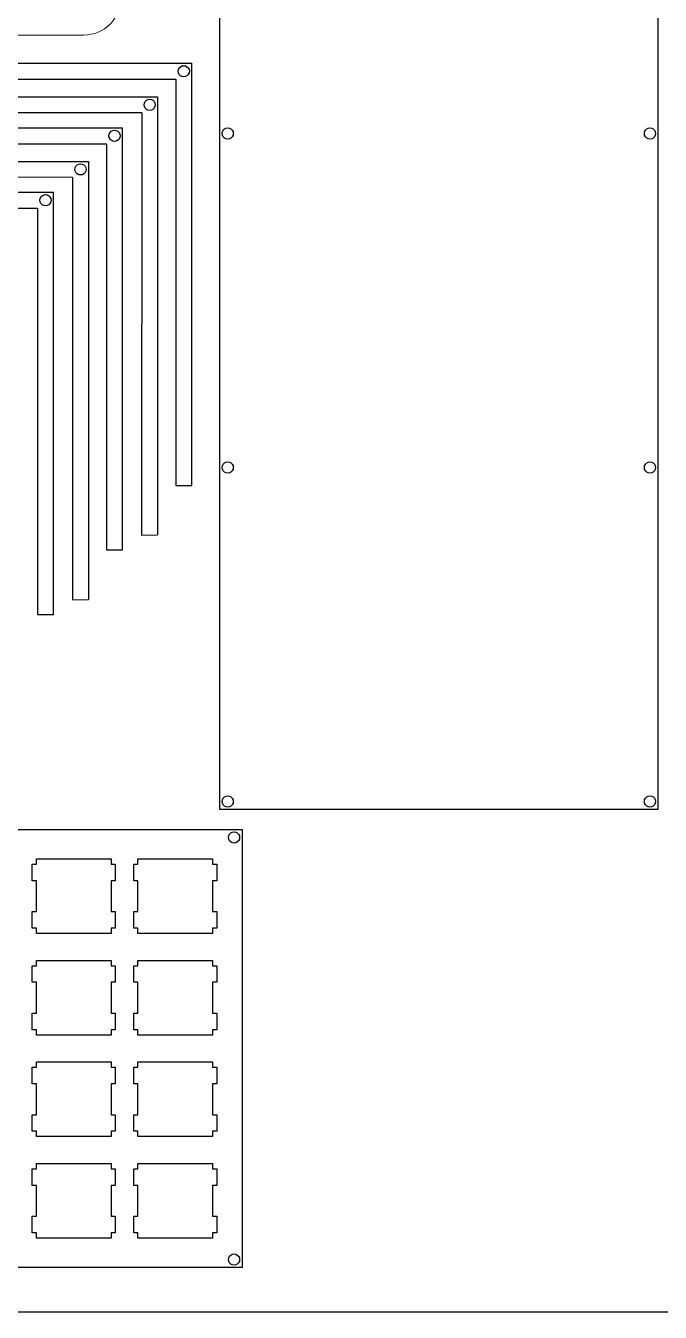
# Model space of a CAD drawing. Header units: inches. Extents: x 336 to 1076, y 210 to 710.
# Drawn here: x 709.8 to 828.8, y 210.4 to 451.7 of the extents above; entities that cross this region are included whole.
import ezdxf

# ---------------------------------------------------------------- set-up
doc = ezdxf.new("R2010")
doc.units = ezdxf.units.IN
doc.header["$MEASUREMENT"] = 0

msp = doc.modelspace()

# ---------------------------------------------------------------- linework, layer by layer
at = {"color": 0}
for p, q in [((746.13, 304.7), (746.13, 558.35)), ((828.33, 558.35), (828.33, 304.7)), ((601.54, 444.7), (740.89, 444.7)), ((738.77, 444.05), (739.06, 444.2)), ((739.06, 444.2), (739.39, 444.25)), ((739.39, 444.25), (739.71, 444.2)), ((739.71, 444.2), (740, 444.05)), ((738.34, 443.2), (738.39, 443.53)), ((738.39, 442.88), (738.34, 443.2)), ((738.39, 443.53), (738.54, 443.82)), ((738.54, 442.58), (738.39, 442.88)), ((738.54, 443.82), (738.77, 444.05)), ((738.77, 442.35), (738.54, 442.58)), ((739.06, 442.2), (738.77, 442.35)), ((739.39, 442.15), (739.06, 442.2)), ((739.71, 442.2), (739.39, 442.15)), ((740, 442.35), (739.71, 442.2)), ((740, 444.05), (740.24, 443.82)), ((740.24, 442.58), (740, 442.35)), ((740.24, 443.82), (740.39, 443.53)), ((740.39, 442.88), (740.24, 442.58)), ((740.39, 443.53), (740.44, 443.2)), ((740.44, 443.2), (740.39, 442.88)), ((604.54, 441.7), (737.89, 441.7)), ((737.89, 441.7), (737.89, 365.5)), ((595.15, 438.4), (734.5, 438.4)), ((731.95, 436.9), (732, 437.22)), ((732, 436.57), (731.95, 436.9)), ((732, 437.22), (732.15, 437.51)), ((732.15, 437.51), (732.39, 437.75)), ((732.39, 437.75), (732.68, 437.9)), ((732.68, 437.9), (733, 437.95)), ((733, 437.95), (733.33, 437.9)), ((733.33, 437.9), (733.62, 437.75)), ((733.62, 437.75), (733.85, 437.51)), ((733.85, 437.51), (734, 437.22)), ((734, 437.22), (734.05, 436.9)), ((734.05, 436.9), (734, 436.57)), ((734.5, 438.4), (734.5, 356.2)), ((732.15, 436.28), (732, 436.57)), ((732.39, 436.05), (732.15, 436.28)), ((732.68, 435.9), (732.39, 436.05)), ((733, 435.85), (732.68, 435.9)), ((733.33, 435.9), (733, 435.85)), ((733.62, 436.05), (733.33, 435.9)), ((733.85, 436.28), (733.62, 436.05)), ((734, 436.57), (733.85, 436.28)), ((588.57, 432.6), (727.92, 432.6)), ((725.8, 431.95), (726.09, 432.1)), ((726.09, 432.1), (726.42, 432.15)), ((726.42, 432.15), (726.74, 432.1)), ((726.74, 432.1), (727.03, 431.95)), ((746.63, 431.84), (746.78, 432.14)), ((746.78, 432.14), (747.02, 432.37)), ((747.02, 432.37), (747.31, 432.52)), ((747.31, 432.52), (747.63, 432.57)), ((747.63, 432.57), (747.96, 432.52)), ((747.96, 432.52), (748.25, 432.37)), ((748.25, 432.37), (748.48, 432.14)), ((748.48, 432.14), (748.63, 431.84)), ((825.83, 431.84), (825.98, 432.14)), ((825.98, 432.14), (826.22, 432.37)), ((826.22, 432.37), (826.51, 432.52)), ((826.51, 432.52), (826.83, 432.57)), ((826.83, 432.57), (827.16, 432.52)), ((827.16, 432.52), (827.45, 432.37)), ((827.45, 432.37), (827.68, 432.14)), ((827.68, 432.14), (827.83, 431.84)), ((725.37, 431.1), (725.42, 431.43)), ((725.42, 430.78), (725.37, 431.1)), ((725.42, 431.43), (725.57, 431.72)), ((725.57, 430.48), (725.42, 430.78)), ((725.57, 431.72), (725.8, 431.95)), ((725.8, 430.25), (725.57, 430.48)), ((726.09, 430.1), (725.8, 430.25)), ((726.42, 430.05), (726.09, 430.1)), ((726.74, 430.1), (726.42, 430.05)), ((727.03, 430.25), (726.74, 430.1)), ((727.03, 431.95), (727.27, 431.72)), ((727.27, 430.48), (727.03, 430.25)), ((727.27, 431.72), (727.42, 431.43)), ((727.42, 430.78), (727.27, 430.48)), ((727.42, 431.43), (727.47, 431.1)), ((727.47, 431.1), (727.42, 430.78)), ((746.58, 431.52), (746.63, 431.84)), ((746.63, 431.2), (746.58, 431.52)), ((746.78, 430.9), (746.63, 431.2)), ((747.02, 430.67), (746.78, 430.9)), ((747.31, 430.52), (747.02, 430.67)), ((747.63, 430.47), (747.31, 430.52)), ((747.96, 430.52), (747.63, 430.47)), ((748.25, 430.67), (747.96, 430.52)), ((748.48, 430.9), (748.25, 430.67)), ((748.63, 431.2), (748.48, 430.9)), ((748.63, 431.84), (748.68, 431.52)), ((748.68, 431.52), (748.63, 431.2)), ((825.78, 431.52), (825.83, 431.84)), ((825.83, 431.2), (825.78, 431.52)), ((825.98, 430.9), (825.83, 431.2)), ((826.22, 430.67), (825.98, 430.9)), ((826.51, 430.52), (826.22, 430.67)), ((826.83, 430.47), (826.51, 430.52)), ((827.16, 430.52), (826.83, 430.47)), ((827.45, 430.67), (827.16, 430.52)), ((827.68, 430.9), (827.45, 430.67)), ((827.83, 431.2), (827.68, 430.9)), ((827.83, 431.84), (827.88, 431.52)), ((827.88, 431.52), (827.83, 431.2)), ((591.57, 429.6), (724.92, 429.6)), ((724.92, 429.6), (724.92, 353.4)), ((582.18, 426.3), (721.53, 426.3)), ((718.98, 424.8), (719.04, 425.12)), ((719.04, 425.12), (719.18, 425.41)), ((719.18, 425.41), (719.42, 425.65)), ((719.42, 425.65), (719.71, 425.8)), ((719.71, 425.8), (720.03, 425.85)), ((720.03, 425.85), (720.36, 425.8)), ((720.36, 425.8), (720.65, 425.65)), ((720.65, 425.65), (720.88, 425.41)), ((720.88, 425.41), (721.03, 425.12)), ((721.03, 425.12), (721.08, 424.8)), ((721.53, 426.3), (721.53, 344.1)), ((719.04, 424.47), (718.98, 424.8)), ((719.18, 424.18), (719.04, 424.47)), ((719.42, 423.95), (719.18, 424.18)), ((719.71, 423.8), (719.42, 423.95)), ((720.03, 423.75), (719.71, 423.8)), ((720.36, 423.8), (720.03, 423.75)), ((720.65, 423.95), (720.36, 423.8)), ((720.88, 424.18), (720.65, 423.95)), ((721.03, 424.47), (720.88, 424.18)), ((721.08, 424.8), (721.03, 424.47)), ((575.6, 420.5), (714.95, 420.5)), ((712.83, 419.85), (713.12, 420)), ((713.12, 420), (713.45, 420.05)), ((713.45, 420.05), (713.77, 420)), ((713.77, 420), (714.06, 419.85)), ((712.4, 419), (712.45, 419.33)), ((712.45, 418.68), (712.4, 419)), ((712.45, 419.33), (712.6, 419.62)), ((712.6, 418.38), (712.45, 418.68)), ((712.6, 419.62), (712.83, 419.85)), ((712.83, 418.15), (712.6, 418.38)), ((713.12, 418), (712.83, 418.15)), ((713.45, 417.95), (713.12, 418)), ((713.77, 418), (713.45, 417.95)), ((714.06, 418.15), (713.77, 418)), ((714.06, 419.85), (714.3, 419.62)), ((714.3, 418.38), (714.06, 418.15)), ((714.3, 419.62), (714.45, 419.33)), ((714.45, 418.68), (714.3, 418.38)), ((714.45, 419.33), (714.5, 419)), ((714.5, 419), (714.45, 418.68)), ((578.6, 417.5), (711.95, 417.5)), ((711.95, 417.5), (711.95, 341.3)), ((746.63, 369.18), (746.78, 369.48)), ((746.78, 369.48), (747.02, 369.71)), ((747.02, 369.71), (747.31, 369.86)), ((747.31, 369.86), (747.63, 369.91)), ((747.63, 369.91), (747.96, 369.86)), ((747.96, 369.86), (748.25, 369.71)), ((748.25, 369.71), (748.48, 369.48)), ((748.48, 369.48), (748.63, 369.18)), ((825.83, 369.18), (825.98, 369.48)), ((825.98, 369.48), (826.22, 369.71)), ((826.22, 369.71), (826.51, 369.86)), ((826.51, 369.86), (826.83, 369.91)), ((826.83, 369.91), (827.16, 369.86)), ((827.16, 369.86), (827.45, 369.71)), ((827.45, 369.71), (827.68, 369.48)), ((827.68, 369.48), (827.83, 369.18)), ((746.58, 368.86), (746.63, 369.18)), ((746.63, 368.53), (746.58, 368.86)), ((746.78, 368.24), (746.63, 368.53)), ((747.02, 368.01), (746.78, 368.24)), ((747.31, 367.86), (747.02, 368.01)), ((747.63, 367.81), (747.31, 367.86)), ((747.96, 367.86), (747.63, 367.81)), ((748.25, 368.01), (747.96, 367.86)), ((748.48, 368.24), (748.25, 368.01)), ((748.63, 368.53), (748.48, 368.24)), ((748.63, 369.18), (748.68, 368.86)), ((748.68, 368.86), (748.63, 368.53)), ((825.78, 368.86), (825.83, 369.18)), ((825.83, 368.53), (825.78, 368.86)), ((825.98, 368.24), (825.83, 368.53)), ((826.22, 368.01), (825.98, 368.24)), ((826.51, 367.86), (826.22, 368.01)), ((826.83, 367.81), (826.51, 367.86)), ((827.16, 367.86), (826.83, 367.81)), ((827.45, 368.01), (827.16, 367.86)), ((827.68, 368.24), (827.45, 368.01)), ((827.83, 368.53), (827.68, 368.24)), ((827.83, 369.18), (827.88, 368.86)), ((827.88, 368.86), (827.83, 368.53)), ((746.63, 306.52), (746.78, 306.81)), ((746.78, 306.81), (747.02, 307.05)), ((747.02, 307.05), (747.31, 307.19)), ((747.31, 307.19), (747.63, 307.24)), ((747.63, 307.24), (747.96, 307.19)), ((747.96, 307.19), (748.25, 307.05)), ((748.25, 307.05), (748.48, 306.81)), ((748.48, 306.81), (748.63, 306.52)), ((825.83, 306.52), (825.98, 306.81)), ((825.98, 306.81), (826.22, 307.05)), ((826.22, 307.05), (826.51, 307.19)), ((826.51, 307.19), (826.83, 307.24)), ((826.83, 307.24), (827.16, 307.19)), ((827.16, 307.19), (827.45, 307.05)), ((827.45, 307.05), (827.68, 306.81)), ((827.68, 306.81), (827.83, 306.52)), ((828.33, 304.7), (746.13, 304.7)), ((746.58, 306.2), (746.63, 306.52)), ((746.63, 305.87), (746.58, 306.2)), ((746.78, 305.58), (746.63, 305.87)), ((747.02, 305.35), (746.78, 305.58)), ((747.31, 305.2), (747.02, 305.35)), ((747.63, 305.15), (747.31, 305.2)), ((747.96, 305.2), (747.63, 305.15)), ((748.25, 305.35), (747.96, 305.2)), ((748.48, 305.58), (748.25, 305.35)), ((748.63, 305.87), (748.48, 305.58)), ((748.63, 306.52), (748.68, 306.2)), ((748.68, 306.2), (748.63, 305.87)), ((825.78, 306.2), (825.83, 306.52)), ((825.83, 305.87), (825.78, 306.2)), ((825.98, 305.58), (825.83, 305.87)), ((826.22, 305.35), (825.98, 305.58)), ((826.51, 305.2), (826.22, 305.35)), ((826.83, 305.15), (826.51, 305.2)), ((827.16, 305.2), (826.83, 305.15)), ((827.45, 305.35), (827.16, 305.2)), ((827.68, 305.58), (827.45, 305.35)), ((827.83, 305.87), (827.68, 305.58)), ((827.83, 306.52), (827.88, 306.2)), ((827.88, 306.2), (827.83, 305.87)), ((496.67, 300.96), (750.32, 300.96)), ((747.77, 299.46), (747.83, 299.78)), ((747.83, 299.13), (747.77, 299.46)), ((747.83, 299.78), (747.97, 300.07)), ((747.97, 300.07), (748.21, 300.31)), ((748.21, 300.31), (748.5, 300.46)), ((748.5, 300.46), (748.82, 300.51)), ((748.82, 300.51), (749.15, 300.46)), ((749.15, 300.46), (749.44, 300.31)), ((749.44, 300.31), (749.67, 300.07)), ((749.67, 300.07), (749.82, 299.78)), ((749.82, 299.78), (749.87, 299.46)), ((749.87, 299.46), (749.82, 299.13)), ((750.32, 300.96), (750.32, 218.76)), ((747.97, 298.84), (747.83, 299.13)), ((748.21, 298.61), (747.97, 298.84)), ((748.5, 298.46), (748.21, 298.61)), ((748.82, 298.41), (748.5, 298.46)), ((749.15, 298.46), (748.82, 298.41)), ((749.44, 298.61), (749.15, 298.46)), ((749.67, 298.84), (749.44, 298.61)), ((749.82, 299.13), (749.67, 298.84)), ((711.75, 294.43), (711.75, 295.43)), ((711.75, 295.43), (725.75, 295.43)), ((725.75, 295.43), (725.75, 294.43)), ((730.8, 294.43), (730.8, 295.43)), ((730.8, 295.43), (744.8, 295.43)), ((744.8, 295.43), (744.8, 294.43)), ((710.95, 291.33), (710.95, 294.43)), ((710.95, 294.43), (711.75, 294.43)), ((725.75, 294.43), (726.55, 294.43)), ((726.55, 294.43), (726.55, 291.33)), ((730, 291.33), (730, 294.43)), ((730, 294.43), (730.8, 294.43)), ((744.8, 294.43), (745.6, 294.43)), ((745.6, 294.43), (745.6, 291.33)), ((711.75, 291.33), (710.95, 291.33)), ((711.75, 285.53), (711.75, 291.33)), ((726.55, 291.33), (725.75, 291.33)), ((725.75, 291.33), (725.75, 285.53)), ((730.8, 291.33), (730, 291.33)), ((730.8, 285.53), (730.8, 291.33)), ((745.6, 291.33), (744.8, 291.33)), ((744.8, 291.33), (744.8, 285.53)), ((710.95, 282.43), (710.95, 285.53)), ((710.95, 285.53), (711.75, 285.53)), ((725.75, 285.53), (726.55, 285.53)), ((726.55, 285.53), (726.55, 282.43)), ((730, 282.43), (730, 285.53)), ((730, 285.53), (730.8, 285.53)), ((744.8, 285.53), (745.6, 285.53)), ((745.6, 285.53), (745.6, 282.43)), ((711.75, 282.43), (710.95, 282.43)), ((711.75, 281.43), (711.75, 282.43)), ((725.75, 282.43), (725.75, 281.43)), ((726.55, 282.43), (725.75, 282.43)), ((730.8, 282.43), (730, 282.43)), ((730.8, 281.43), (730.8, 282.43)), ((744.8, 282.43), (744.8, 281.43)), ((745.6, 282.43), (744.8, 282.43)), ((725.75, 281.43), (711.75, 281.43)), ((744.8, 281.43), (730.8, 281.43)), ((710.95, 272.28), (710.95, 275.38)), ((710.95, 275.38), (711.75, 275.38)), ((711.75, 275.38), (711.75, 276.38)), ((711.75, 276.38), (725.75, 276.38)), ((725.75, 276.38), (725.75, 275.38)), ((725.75, 275.38), (726.55, 275.38)), ((726.55, 275.38), (726.55, 272.28)), ((730, 272.28), (730, 275.38)), ((730, 275.38), (730.8, 275.38)), ((730.8, 275.38), (730.8, 276.38)), ((730.8, 276.38), (744.8, 276.38)), ((744.8, 276.38), (744.8, 275.38)), ((744.8, 275.38), (745.6, 275.38)), ((745.6, 275.38), (745.6, 272.28)), ((711.75, 272.28), (710.95, 272.28)), ((711.75, 266.48), (711.75, 272.28)), ((726.55, 272.28), (725.75, 272.28)), ((725.75, 272.28), (725.75, 266.48)), ((730.8, 272.28), (730, 272.28)), ((730.8, 266.48), (730.8, 272.28)), ((745.6, 272.28), (744.8, 272.28)), ((744.8, 272.28), (744.8, 266.48)), ((710.95, 263.38), (710.95, 266.48)), ((710.95, 266.48), (711.75, 266.48)), ((725.75, 266.48), (726.55, 266.48)), ((726.55, 266.48), (726.55, 263.38)), ((730, 263.38), (730, 266.48)), ((730, 266.48), (730.8, 266.48)), ((744.8, 266.48), (745.6, 266.48)), ((745.6, 266.48), (745.6, 263.38)), ((711.75, 263.38), (710.95, 263.38)), ((711.75, 262.38), (711.75, 263.38)), ((725.75, 263.38), (725.75, 262.38)), ((726.55, 263.38), (725.75, 263.38)), ((730.8, 263.38), (730, 263.38)), ((730.8, 262.38), (730.8, 263.38)), ((744.8, 263.38), (744.8, 262.38)), ((745.6, 263.38), (744.8, 263.38)), ((725.75, 262.38), (711.75, 262.38)), ((744.8, 262.38), (730.8, 262.38)), ((710.95, 253.23), (710.95, 256.33)), ((710.95, 256.33), (711.75, 256.33)), ((711.75, 256.33), (711.75, 257.33)), ((711.75, 257.33), (725.75, 257.33)), ((725.75, 257.33), (725.75, 256.33)), ((725.75, 256.33), (726.55, 256.33)), ((726.55, 256.33), (726.55, 253.23)), ((730, 253.23), (730, 256.33)), ((730, 256.33), (730.8, 256.33)), ((730.8, 256.33), (730.8, 257.33)), ((730.8, 257.33), (744.8, 257.33)), ((744.8, 257.33), (744.8, 256.33)), ((744.8, 256.33), (745.6, 256.33)), ((745.6, 256.33), (745.6, 253.23)), ((711.75, 253.23), (710.95, 253.23)), ((711.75, 247.43), (711.75, 253.23)), ((726.55, 253.23), (725.75, 253.23)), ((725.75, 253.23), (725.75, 247.43)), ((730.8, 253.23), (730, 253.23)), ((730.8, 247.43), (730.8, 253.23)), ((745.6, 253.23), (744.8, 253.23)), ((744.8, 253.23), (744.8, 247.43)), ((710.95, 244.33), (710.95, 247.43)), ((710.95, 247.43), (711.75, 247.43)), ((725.75, 247.43), (726.55, 247.43)), ((726.55, 247.43), (726.55, 244.33)), ((730, 244.33), (730, 247.43)), ((730, 247.43), (730.8, 247.43)), ((744.8, 247.43), (745.6, 247.43)), ((745.6, 247.43), (745.6, 244.33)), ((711.75, 244.33), (710.95, 244.33)), ((711.75, 243.33), (711.75, 244.33)), ((725.75, 244.33), (725.75, 243.33)), ((726.55, 244.33), (725.75, 244.33)), ((730.8, 244.33), (730, 244.33)), ((730.8, 243.33), (730.8, 244.33)), ((744.8, 244.33), (744.8, 243.33)), ((745.6, 244.33), (744.8, 244.33)), ((725.75, 243.33), (711.75, 243.33)), ((744.8, 243.33), (730.8, 243.33)), ((710.95, 234.18), (710.95, 237.28)), ((710.95, 237.28), (711.75, 237.28)), ((711.75, 237.28), (711.75, 238.28)), ((711.75, 238.28), (725.75, 238.28)), ((725.75, 238.28), (725.75, 237.28)), ((725.75, 237.28), (726.55, 237.28)), ((726.55, 237.28), (726.55, 234.18)), ((730, 234.18), (730, 237.28)), ((730, 237.28), (730.8, 237.28)), ((730.8, 237.28), (730.8, 238.28)), ((730.8, 238.28), (744.8, 238.28)), ((744.8, 238.28), (744.8, 237.28)), ((744.8, 237.28), (745.6, 237.28)), ((745.6, 237.28), (745.6, 234.18)), ((711.75, 234.18), (710.95, 234.18)), ((711.75, 228.38), (711.75, 234.18)), ((726.55, 234.18), (725.75, 234.18)), ((725.75, 234.18), (725.75, 228.38)), ((730.8, 234.18), (730, 234.18)), ((730.8, 228.38), (730.8, 234.18)), ((745.6, 234.18), (744.8, 234.18)), ((744.8, 234.18), (744.8, 228.38)), ((710.95, 225.28), (710.95, 228.38)), ((710.95, 228.38), (711.75, 228.38)), ((725.75, 228.38), (726.55, 228.38)), ((726.55, 228.38), (726.55, 225.28)), ((730, 225.28), (730, 228.38)), ((730, 228.38), (730.8, 228.38)), ((744.8, 228.38), (745.6, 228.38)), ((745.6, 228.38), (745.6, 225.28)), ((711.75, 225.28), (710.95, 225.28)), ((711.75, 224.28), (711.75, 225.28)), ((725.75, 225.28), (725.75, 224.28)), ((726.55, 225.28), (725.75, 225.28)), ((730.8, 225.28), (730, 225.28)), ((730.8, 224.28), (730.8, 225.28)), ((744.8, 225.28), (744.8, 224.28)), ((745.6, 225.28), (744.8, 225.28)), ((725.75, 224.28), (711.75, 224.28)), ((744.8, 224.28), (730.8, 224.28)), ((747.77, 220.26), (747.83, 220.58)), ((747.83, 219.93), (747.77, 220.26)), ((747.83, 220.58), (747.97, 220.87)), ((747.97, 219.64), (747.83, 219.93)), ((747.97, 220.87), (748.21, 221.11)), ((748.21, 221.11), (748.5, 221.26)), ((748.5, 221.26), (748.82, 221.31)), ((748.82, 221.31), (749.15, 221.26)), ((749.15, 221.26), (749.44, 221.11)), ((749.44, 221.11), (749.67, 220.87)), ((749.67, 220.87), (749.82, 220.58)), ((749.82, 219.93), (749.67, 219.64)), ((749.82, 220.58), (749.87, 220.26)), ((749.87, 220.26), (749.82, 219.93)), ((750.32, 218.76), (496.67, 218.76)), ((748.21, 219.41), (747.97, 219.64)), ((748.5, 219.26), (748.21, 219.41)), ((748.82, 219.21), (748.5, 219.26)), ((749.15, 219.26), (748.82, 219.21)), ((749.44, 219.41), (749.15, 219.26)), ((749.67, 219.64), (749.44, 219.41))]:
    msp.add_line(p, q, dxfattribs=at)
at = {"color": 0, "linetype": 'Continuous', "lineweight": 0}
msp.add_line((720.63, 449.99), (573.54, 449.99), dxfattribs=at)
for p, q in [((740.89, 365.5), (740.89, 444.7)), ((731.5, 435.4), (595.15, 435.41)), ((731.5, 435.4), (731.49, 356.16)), ((727.92, 353.4), (727.92, 432.6)), ((718.53, 423.3), (582.18, 423.31)), ((718.53, 423.3), (718.52, 344.06)), ((714.95, 341.3), (714.95, 420.5)), ((737.89, 365.5), (740.89, 365.5)), ((731.49, 356.16), (734.5, 356.2)), ((724.92, 353.4), (727.92, 353.4)), ((718.52, 344.06), (721.53, 344.1)), ((711.95, 341.3), (714.95, 341.3))]:
    msp.add_line(p, q)
msp.add_lwpolyline([(336.36, 709.8), (835.94, 709.8), (835.94, 210.37), (336.36, 210.37)], close=True)
msp.add_arc((720.63, 456.99), 7, 270, 0, dxfattribs=at)

doc.saveas('drawing.dxf')
